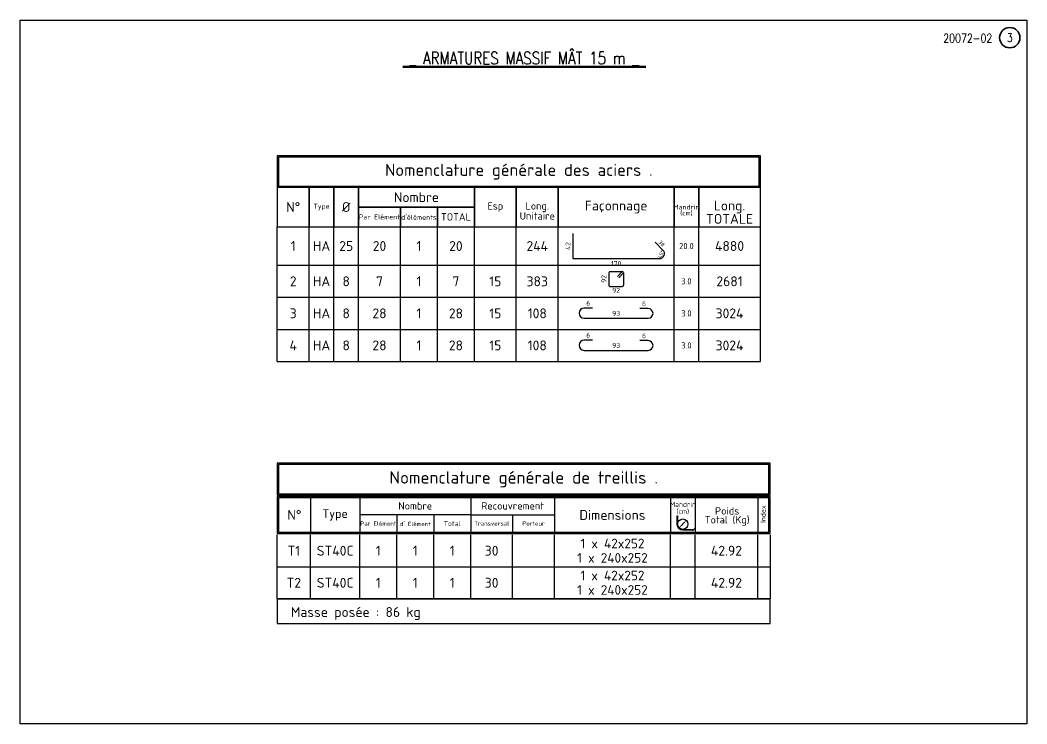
# Model space of a CAD drawing. Header units: millimetres. Extents: x 249 to 3991, y 227 to 1772.
# Drawn here: x 3174 to 3991, y 478 to 1049 of the extents above; entities that cross this region are included whole.
import ezdxf
from ezdxf.enums import TextEntityAlignment as Align

# ---------------------------------------------------------------- set-up
doc = ezdxf.new("R2010")
doc.units = ezdxf.units.MM
doc.layers.get('Defpoints').update_dxf_attribs({"color": 252})
doc.layers.add('PROG-ADFER-NOMENC', color=1, linetype='Continuous')
doc.layers.add('Texte_normal', color=7, linetype='Continuous', lineweight=50)
doc.layers.add('Texte_repère', color=1, linetype='Continuous', lineweight=35)
doc.styles.add('$$$FER-NOM$$$', font='isocpeur.ttf')
doc.styles.add('$$$FER-TIT$$$', font='isocpeur.ttf')
doc.styles.add('$LIBFER$', font='isocpeur.ttf')
doc.styles.add('ROMANS', font='romans.shx', dxfattribs={"width": 0.8})
doc.styles.get("Standard").update_dxf_attribs({"font": 'arial.ttf'})
doc.dimstyles.get("Standard").update_dxf_attribs({"dimtxt": 0.18, "dimasz": 0.18, "dimexe": 0.18, "dimexo": 0.0625, "dimgap": 0.09, "dimtad": 0, "dimtih": 1, "dimtoh": 1, "dimdec": 4, "dimzin": 0, "dimdsep": 46, "dimtxsty": 'Standard', "dimcen": 0.09, "dimadec": 0, "dimazin": 0, "dimtfac": 1, "dimtdec": 4, "dimtofl": 0, "dimtmove": 0, "dimatfit": 3, "dimfxl": 1, "dimtolj": 1, "dimtzin": 0, "dimarcsym": 0})

# ---------------------------------------------------------------- blocks, each defined once
blk = doc.blocks.new('FER-TITREGEN')
at = {"layer": 'PROG-ADFER-NOMENC'}
for p, q in [((200, 6.5), (0, 6.5)), ((0, 6.5), (0, -6.5)), ((199.5, 6), (0.5, 6)), ((0.5, 6), (0.5, -6)), ((199.5, -6), (199.5, 6)), ((200, -6.5), (200, 6.5)), ((0, -6.5), (200, -6.5)), ((0.5, -6), (199.5, -6))]:
    blk.add_line(p, q, dxfattribs=at)
at = {"layer": 'PROG-ADFER-NOMENC', "style": '$$$FER-TIT$$$'}
blk.add_attdef('TITRE', text='', height=5, dxfattribs=at).set_placement((100, 0), align=Align.MIDDLE)
blk = doc.blocks.new('*D67')
at = {"color": 0, "lineweight": -2, "transparency": 16777216}
blk.add_line((163.86, -4.38), (165.14, -3.1), dxfattribs=at)
at = {"color": 0, "transparency": 16777216}
for points in [[(164.99, -2.96), (165.28, -3.25), (165.98, -2.26)], [(163.72, -4.24), (164.01, -4.52), (163.02, -5.23)]]:
    blk.add_solid(points, dxfattribs=at)
at = {"layer": 'Defpoints', "color": 0, "transparency": 16777216}
for p in [(165.98, -2.26), (165.98, -2.26), (163.02, -5.23)]:
    blk.add_point(p, dxfattribs=at)
blk = doc.blocks.new('fer-nomtr')
for p, q in [((0, 0), (0, 13)), ((13.5, 0), (13.5, 13)), ((33.5, 0), (33.5, 13)), ((48.5, 0), (48.5, 13)), ((63.5, 0), (63.5, 13)), ((78.5, 0), (78.5, 13)), ((95.5, 0), (95.5, 13)), ((112.5, 0), (112.5, 13)), ((159.5, 0), (159.5, 13)), ((169.5, 0), (169.5, 13)), ((195, 0), (195, 13)), ((200, 13), (200, 0)), ((0, 0), (112.5, 0)), ((112.5, 0), (159.5, 0)), ((159.5, 0), (200, 0))]:
    blk.add_line(p, q)
at = {"style": '$$$FER-NOM$$$'}
for tag, height, p in [('REP', 4, (6.75, 6.5)), ('PANO', 4, (23.5, 6.5)), ('NB', 4, (41, 6.5)), ('NBE', 4, (56, 6.5)), ('NTOT', 4, (71, 6.5)), ('RECT', 4, (87, 6.5)), ('RECP', 4, (104, 6.5)), ('MASSE', 4, (182.25, 6.5)), ('MAN', 2.5, (164.5, 6.5)), ('INDICE', 3, (197.5, 6.5))]:
    blk.add_attdef(tag, text='', height=height, dxfattribs=at).set_placement(p, align=Align.MIDDLE)
at = {"style": '$$$FER-NOM$$$', "flags": 1}
blk.add_attdef('DIM', text='', height=4, dxfattribs=at).set_placement((136, 6.5), align=Align.MIDDLE)
blk = doc.blocks.new('*U116')
at = {"color": 0, "char_height": 1, "attachment_point": 5, "style": '$$$FER-NOM$$$'}
for s, insert, width in [('1 x 42x252', (0, 0), 7.475), ('1 x 240x252', (0, -1.5), 8.28)]:
    blk.add_mtext(s, dxfattribs=dict(at, insert=insert, width=width))
blk = doc.blocks.new('*U117')
at = {"color": 0, "char_height": 1, "attachment_point": 5, "style": '$$$FER-NOM$$$'}
for s, insert, width in [('1 x 42x252', (0, 0), 7.475), ('1 x 240x252', (0, -1.5), 8.28)]:
    blk.add_mtext(s, dxfattribs=dict(at, insert=insert, width=width))
blk = doc.blocks.new('FER-FINNOMTR')
blk.add_lwpolyline([(0, -5), (200, -5), (200, 5), (0, 5)], close=True)
at = {"style": '$$$FER-TIT$$$'}
blk.add_attdef('MASSE', text='', height=4, dxfattribs=at).set_placement((5.51, -3.58), align=Align.BOTTOM_LEFT)
blk.add_attdef('MASSEP', text='', height=4, dxfattribs=at).set_placement((100, -4.09), align=Align.BOTTOM_CENTER)
blk.add_attdef('RATIO', text='', height=4, dxfattribs=at).set_placement((196.46, -1.98), align=Align.RIGHT)
blk = doc.blocks.new('FER-TIT')
for p, q in [((13, 8), (0, 8)), ((0, 8), (0, -8)), ((13, -8), (13, 8)), ((23, 8), (13, 8)), ((13, 8), (13, -8)), ((23, -8), (23, 8)), ((33, 8), (23, 8)), ((23, 8), (23, -8)), ((33, -8), (33, 8)), ((80, 8), (33, 8)), ((33, 8), (33, 0)), ((80, 0), (80, 8)), ((97, 8), (80, 8)), ((80, 8), (80, -8)), ((97, -8), (97, 8)), ((114, 8), (97, 8)), ((97, 8), (97, -8)), ((114, -8), (114, 8)), ((161, 8), (114, 8)), ((114, 8), (114, -8)), ((161, -8), (161, 8)), ((171, 8), (161, 8)), ((161, 8), (161, -8)), ((171, -8), (171, 8)), ((196, 8), (171, 8)), ((171, 8), (171, -8)), ((196, -8), (196, 8)), ((33, 0), (80, 0)), ((50, 0), (33, 0)), ((33, 0), (33, -8)), ((50, -8), (50, 0)), ((65, 0), (50, 0)), ((50, 0), (50, -8)), ((65, -8), (65, 0)), ((80, 0), (65, 0)), ((65, 0), (65, -8)), ((80, -8), (80, 0)), ((0, -8), (13, -8)), ((13, -8), (23, -8)), ((23, -8), (33, -8)), ((33, -8), (50, -8)), ((50, -8), (65, -8)), ((65, -8), (80, -8)), ((80, -8), (97, -8)), ((97, -8), (114, -8)), ((114, -8), (161, -8)), ((161, -8), (171, -8)), ((171, -8), (196, -8))]:
    blk.add_line(p, q)
at = {"color": 0, "style": '$$$FER-TIT$$$'}
for s, height, p in [('Nombre', 4, (56.5, 4)), ('N°', 4, (6.5, 0)), ('Type', 2, (18, 0)), ('%%C', 4, (28, 0)), ('Esp', 3, (88.5, 0)), ('Long.', 3, (105.5, 0)), ('Façonnage', 4, (137.5, 0)), ('Mandrin', 2, (166, 0)), ('Long.', 4, (183.5, 0)), ('Par Elément', 2, (41.5, -4)), ("d'éléments", 2, (57.5, -4)), ('TOTAL', 3, (72.5, -4)), ('Unitaire', 3, (105.5, -3.6)), ('(cm)', 2, (166, -2.4)), ('TOTALE', 4, (183.5, -4.8))]:
    blk.add_text(s, height=height, dxfattribs=at).set_placement(p, align=Align.MIDDLE)
blk = doc.blocks.new('FER-FINNOM')
blk.add_line((0, 0), (200, 0))
blk = doc.blocks.new('FER-NOM')
for p, q in [((0, -6.5), (0, 6.5)), ((0, -6.5), (0, 6.5)), ((0, 6.5), (13, 6.5)), ((13, -6.5), (13, 6.5)), ((13, -6.5), (13, 6.5)), ((13, 6.5), (23, 6.5)), ((23, -6.5), (23, 6.5)), ((23, -6.5), (23, 6.5)), ((23, 6.5), (33, 6.5)), ((33, -6.5), (33, 6.5)), ((33, -6.5), (33, 6.5)), ((33, 6.5), (50, 6.5)), ((50, -6.5), (50, 6.5)), ((50, -6.5), (50, 6.5)), ((50, 6.5), (65, 6.5)), ((65, -6.5), (65, 6.5)), ((65, -6.5), (65, 6.5)), ((65, 6.5), (80, 6.5)), ((80, -6.5), (80, 6.5)), ((80, -6.5), (80, 6.5)), ((80, 6.5), (97, 6.5)), ((97, -6.5), (97, 6.5)), ((97, -6.5), (97, 6.5)), ((97, 6.5), (114, 6.5)), ((114, -6.5), (114, 6.5)), ((114, -6.5), (114, 6.5)), ((114, 6.5), (161, 6.5)), ((161, -6.5), (161, 6.5)), ((161, -6.5), (161, 6.5)), ((161, 6.5), (171, 6.5)), ((171, -6.5), (171, 6.5)), ((171, -6.5), (171, 6.5)), ((171, 6.5), (196, 6.5)), ((196, -6.5), (196, 6.5)), ((0, -6.5), (13, -6.5)), ((13, -6.5), (23, -6.5)), ((23, -6.5), (33, -6.5)), ((33, -6.5), (50, -6.5)), ((50, -6.5), (65, -6.5)), ((65, -6.5), (80, -6.5)), ((80, -6.5), (97, -6.5)), ((97, -6.5), (114, -6.5)), ((114, -6.5), (161, -6.5)), ((161, -6.5), (171, -6.5)), ((171, -6.5), (196, -6.5))]:
    blk.add_line(p, q)
at = {"color": 0, "style": '$$$FER-NOM$$$'}
for tag, height, p in [('REP', 4, (6.5, 0)), ('NC', 4, (18, 0)), ('FI', 4, (28, 0)), ('NB', 4, (41.5, 0)), ('NE', 4, (57.5, 0)), ('NTOT', 4, (72.5, 0)), ('ESP', 4, (88.5, 0)), ('LC', 4, (105.5, 0)), ('SCHEMA', 4, (137.5, 0)), ('MAN', 2.5, (166, 0)), ('LT', 4, (183.5, 0))]:
    blk.add_attdef(tag, text='', height=height, dxfattribs=at).set_placement(p, align=Align.MIDDLE_CENTER)
blk = doc.blocks.new('*U143')
for points in [[(-35.1, 10.24), (-35.1, -10.24)], [(-35.1, -10.24), (35.1, -10.24)]]:
    blk.add_lwpolyline(points)
blk.add_lwpolyline([(35.1, -10.24, 0.668179), (38, -3.24), (31.7, 3.06)], format="xyb")
blk = doc.blocks.new('fer-520')
at = {"color": 0, "linetype": 'ByBlock'}
for p, q in [((-3, 3.42), (-3, -1.58)), ((-2.5, 3.92), (2.5, 3.92)), ((3, 3.42), (3, -1.58)), ((-2.5, -2.08), (2.5, -2.08))]:
    blk.add_line(p, q, dxfattribs=at)
for p, q in [((2.5, 3.92), (0.54, 1.97)), ((3, 3.42), (1.04, 1.47))]:
    blk.add_line(p, q)
for centre, start, end in [((-2.5, 3.42), 90, 180), ((2.5, 3.42), 0, 90), ((-2.5, -1.58), 180, 270), ((-2.5, -1.58), 180, 270), ((2.5, -1.58), 270, 0)]:
    blk.add_arc(centre, 0.5, start, end, dxfattribs=at)
at = {"color": 0, "linetype": 'ByBlock', "style": '$LIBFER$'}
blk.add_attdef('L2', text='', height=2, rotation=90, dxfattribs=at).set_placement((-3.98, 1), align=Align.CENTER)
blk.add_attdef('L1', text='', height=2, dxfattribs=at).set_placement((-0.01, -4.67), align=Align.CENTER)
blk = doc.blocks.new('fer-201')
at = {"color": 0, "linetype": 'ByBlock'}
blk.add_lwpolyline([(-9.62, 2.11), (-12.99, 2.11, 1), (-12.99, -2), (12.99, -2, 1), (12.99, 1.93), (9.62, 1.93)], format="xyb", dxfattribs=at)
at = {"color": 0, "linetype": 'ByBlock', "style": '$LIBFER$'}
for tag, p in [('L1', (-11.31, 3.11)), ('L3', (11.31, 2.93)), ('L2', (0, -1))]:
    blk.add_attdef(tag, text='', height=2, dxfattribs=at).set_placement(p, align=Align.CENTER)
blk = doc.blocks.new('fer-tittr')
for p, q in [((13.5, 7), (13.5, -7)), ((33.5, 7), (33.5, -7)), ((78.5, 7), (78.5, -7)), ((112.5, 7), (112.5, -7)), ((159.5, 7), (159.5, -7)), ((169.5, 7), (169.5, -7)), ((195, 7), (195, -7)), ((78.5, 0), (33.5, 0)), ((48.5, 0), (48.5, -7)), ((63.5, 0), (63.5, -7)), ((78.5, 0), (112.5, 0)), ((95.5, 0), (95.5, -7)), ((162.16, -0.38028), (162.4, -0.38028)), ((168.50998, -6.39743), (169.35851, -5.5489))]:
    blk.add_line(p, q)
for points in [[(0, -7.5), (200, -7.5), (200, 7.5), (0, 7.5)], [(0.5, -7), (199.5, -7), (199.5, 7), (0.5, 7)]]:
    blk.add_lwpolyline(points, close=True)
for points in [[(162.16, -0.38028), (162.16, -3.74028, 0.414213562), (164.5, -6.08028), (168.82713, -6.08028)], [(162.4, -0.38028), (162.4, -3.74028, 0.414213562), (164.5, -5.84028), (169.06, -5.84028)]]:
    blk.add_lwpolyline(points, format="xyb")
blk.add_circle((164.5, -3.74028), 2.1)
at = {"style": '$$$FER-TIT$$$'}
for s, height, p in [('Nombre', 3, (56, 3.69464)), ('Recouvrement', 3, (95.5, 3.69464)), ('Mandrin', 2, (164.57191, 4.25354)), ('N°', 4, (7, 0)), ('Type', 3.5, (23.5, 0)), ('Dimensions', 4, (136, 0)), ('(cm)', 2, (164.57191, 1.49835)), ('Poids', 3, (182.53159, 1.648)), ('Par Elément', 1.75, (41, -3.49463)), ("d' Elément", 1.75, (56, -3.49463)), ('Total', 2, (71, -3.49463)), ('Transversal', 1.75, (87, -3.49463)), ('Porteur', 1.75, (104, -3.49463)), ('Total (Kg)', 3, (182.53159, -2.25))]:
    blk.add_text(s, height=height, dxfattribs=at).set_placement(p, align=Align.MIDDLE)
blk.add_text('Index', height=2, rotation=90, dxfattribs=at).set_placement((198.11976, -3.19582))
dim = blk.add_aligned_dim(p1=(163.01508, -5.2252), p2=(165.98492, -2.25535), distance=0, text=' ', dimstyle='Standard', override={"dimscale": 3, "dimtxt": 0.27, "dimasz": 0.4, "dimtxsty": '$$$FER-TIT$$$', "dimse1": 1, "dimse2": 1, "dimsd1": 0, "dimsd2": 0})
dim.commit()
dim.dimension.update_dxf_attribs({"geometry": '*D67', "text_midpoint": (164.5, -3.74028)})

msp = doc.modelspace()

# ---------------------------------------------------------------- linework, layer by layer
at = {"layer": 'Defpoints'}
msp.add_lwpolyline([(3174, 1048.87), (3990.77, 1048.87), (3990.77, 478), (3174, 478)], close=True, dxfattribs=at)
at = {"layer": 'Texte_repère'}
msp.add_circle((3976.93, 1034.65), 8.25, dxfattribs=at)

# ---------------------------------------------------------------- block references
at = {"layer": 'PROG-ADFER-NOMENC'}
for name, p, xscale, yscale, values in [('FER-TITREGEN', (3382.55, 926.01), 1.96, 1.96, {'TITRE': 'Nomenclature générale des aciers .'}), ('FER-TITREGEN', (3382.55, 676.48), 2, 2, {'TITRE': 'Nomenclature générale de treillis .'}), ('fer-nomtr', (3382.55, 605.48), 2, 2, {'REP': 'T1', 'NB': '1', 'RECT': '30', 'NBE': '1', 'NTOT': '1', 'MASSE': '42.92', 'PANO': 'ST40C'}), ('FER-FINNOMTR', (3382.55, 569.48), 2, 2, {'MASSE': 'Masse posée : 86 kg'})]:
    msp.add_blockref(name, p, dxfattribs=dict(at, xscale=xscale, yscale=yscale)).add_auto_attribs(values)
for name, p, xscale, yscale, zscale in [('FER-TIT', (3382.55, 897.27), 2, 2, 2), ('fer-tittr', (3382.55, 647.48), 2, 2, 2), ('*U116', (3654.55, 624.33), 7.8, 7.8, 7.8), ('*U117', (3654.55, 598.33), 7.8, 7.8, 7.8)]:
    msp.add_blockref(name, p, dxfattribs=dict(at, xscale=xscale, yscale=yscale, zscale=zscale))
ref = msp.add_blockref('FER-NOM', (3382.55, 865.64), dxfattribs=dict(at, xscale=2, yscale=2.404230769230766, zscale=2))
ref.add_attrib('REP', '1', dxfattribs={"layer": '0', "color": 0, "height": 8, "style": '$$$FER-NOM$$$'}).set_placement((3395.55, 865.64), align=Align.MIDDLE_CENTER)
ref.add_attrib('NC', 'HA', dxfattribs={"layer": '0', "color": 0, "height": 8, "style": '$$$FER-NOM$$$'}).set_placement((3418.55, 865.64), align=Align.MIDDLE_CENTER)
ref.add_attrib('FI', '25', dxfattribs={"layer": '0', "color": 0, "height": 8, "style": '$$$FER-NOM$$$'}).set_placement((3438.55, 865.64), align=Align.MIDDLE_CENTER)
ref.add_attrib('NB', '20', dxfattribs={"layer": '0', "color": 0, "height": 8, "style": '$$$FER-NOM$$$'}).set_placement((3465.55, 865.64), align=Align.MIDDLE_CENTER)
ref.add_attrib('NE', '1', dxfattribs={"layer": '0', "color": 0, "height": 8, "style": '$$$FER-NOM$$$'}).set_placement((3497.55, 865.64), align=Align.MIDDLE_CENTER)
ref.add_attrib('NTOT', '20', dxfattribs={"layer": '0', "color": 0, "height": 8, "style": '$$$FER-NOM$$$'}).set_placement((3527.55, 865.64), align=Align.MIDDLE_CENTER)
ref.add_attrib('LC', '244', dxfattribs={"layer": '0', "color": 0, "height": 8, "style": '$$$FER-NOM$$$'}).set_placement((3593.55, 865.64), align=Align.MIDDLE_CENTER)
ref.add_attrib('MAN', '20.0', dxfattribs={"layer": '0', "color": 0, "height": 5, "style": '$$$FER-NOM$$$'}).set_placement((3714.55, 865.64), align=Align.MIDDLE_CENTER)
ref.add_attrib('LT', '4880', dxfattribs={"layer": '0', "color": 0, "height": 8, "style": '$$$FER-NOM$$$'}).set_placement((3749.55, 865.64), align=Align.MIDDLE_CENTER)
ref = msp.add_blockref('*U143', (3657.55, 865.64), dxfattribs=at)
ref.add_attrib('L1', '42', dxfattribs={"layer": '0', "color": 0, "height": 4, "rotation": 90, "style": '$LIBFER$'}).set_placement((3618.45, 865.64), align=Align.MIDDLE)
ref.add_attrib('L1', '170', dxfattribs={"layer": '0', "color": 0, "height": 4, "style": '$LIBFER$'}).set_placement((3657.55, 851.4), align=Align.MIDDLE)
ref.add_attrib('L1', '38', dxfattribs={"layer": '0', "color": 0, "height": 3, "rotation": 315, "style": '$LIBFER$'}).set_placement((3694.52, 867.67), align=Align.MIDDLE)
ref.add_attrib('L1', '45°', dxfattribs={"layer": '0', "color": 0, "height": 3, "rotation": 67.5, "style": '$LIBFER$'}).set_placement((3694.1, 858.9), align=Align.MIDDLE)
at = {"layer": 'PROG-ADFER-NOMENC', "xscale": 2, "yscale": 2, "zscale": 2}
for name, p, values in [('FER-NOM', (3382.55, 837.01), {'REP': '2', 'NC': 'HA', 'FI': '8', 'NB': '7', 'NE': '1', 'NTOT': '7', 'ESP': '15', 'LC': '383', 'MAN': '3.0', 'LT': '2681'}), ('FER-NOM', (3382.55, 811.01), {'REP': '3', 'NC': 'HA', 'FI': '8', 'NB': '28', 'NE': '1', 'NTOT': '28', 'ESP': '15', 'LC': '108', 'MAN': '3.0', 'LT': '3024'}), ('FER-NOM', (3382.55, 785.01), {'REP': '4', 'NC': 'HA', 'FI': '8', 'NB': '28', 'NE': '1', 'NTOT': '28', 'ESP': '15', 'LC': '108', 'MAN': '3.0', 'LT': '3024'}), ('fer-nomtr', (3382.55, 579.48), {'REP': 'T2', 'NB': '1', 'RECT': '30', 'NBE': '1', 'NTOT': '1', 'MASSE': '42.92', 'PANO': 'ST40C'})]:
    msp.add_blockref(name, p, dxfattribs=at).add_auto_attribs(values)
at = {"layer": 'PROG-ADFER-NOMENC'}
ref = msp.add_blockref('fer-520', (3657.55, 837.01), dxfattribs=dict(at, xscale=2, yscale=2, zscale=2))
ref.add_attrib('L1', '92', dxfattribs={"layer": '0', "color": 0, "height": 4, "style": '$LIBFER$'}).set_placement((3657.53, 827.68), align=Align.CENTER)
ref.add_attrib('L2', '92', dxfattribs={"layer": '0', "color": 0, "height": 4, "rotation": 90, "style": '$LIBFER$'}).set_placement((3649.58, 839), align=Align.CENTER)
ref = msp.add_blockref('fer-201', (3657.55, 811.01), dxfattribs=dict(at, xscale=2, yscale=2, zscale=2))
ref.add_attrib('L1', '6', dxfattribs={"layer": '0', "color": 0, "height": 4, "style": '$LIBFER$'}).set_placement((3634.93, 817.24), align=Align.CENTER)
ref.add_attrib('L2', '93', dxfattribs={"layer": '0', "color": 0, "height": 4, "style": '$LIBFER$'}).set_placement((3657.56, 809.01), align=Align.CENTER)
ref.add_attrib('L3', '6', dxfattribs={"layer": '0', "color": 0, "height": 4, "style": '$LIBFER$'}).set_placement((3680.16, 816.86), align=Align.CENTER)
ref = msp.add_blockref('fer-201', (3657.55, 785.01), dxfattribs=dict(at, xscale=2, yscale=2, zscale=2))
ref.add_attrib('L1', '6', dxfattribs={"layer": '0', "color": 0, "height": 4, "style": '$LIBFER$'}).set_placement((3634.93, 791.24), align=Align.CENTER)
ref.add_attrib('L2', '93', dxfattribs={"layer": '0', "color": 0, "height": 4, "style": '$LIBFER$'}).set_placement((3657.56, 783.01), align=Align.CENTER)
ref.add_attrib('L3', '6', dxfattribs={"layer": '0', "color": 0, "height": 4, "style": '$LIBFER$'}).set_placement((3680.16, 790.86), align=Align.CENTER)
at = {"layer": 'PROG-ADFER-NOMENC', "xscale": 1.96, "yscale": 1.96}
msp.add_blockref('FER-FINNOM', (3382.55, 772.01), dxfattribs=at)

# ---------------------------------------------------------------- texts
at = {"layer": 'Texte_normal', "style": 'ROMANS', "width": 0.8}
msp.add_text('%%U _ ARMATURES MASSIF MÂT 15 m _ ', height=10, dxfattribs=at).set_placement((3583.01, 1013.08), align=Align.CENTER)
at = {"layer": 'Texte_repère', "style": 'ROMANS', "width": 0.8}
msp.add_text('20072-02', height=7, dxfattribs=at).set_placement((3962.75, 1028.65), align=Align.BOTTOM_RIGHT)
msp.add_text('3', height=7, dxfattribs=at).set_placement((3976.93, 1034.65), align=Align.MIDDLE_CENTER)

doc.saveas('drawing.dxf')
